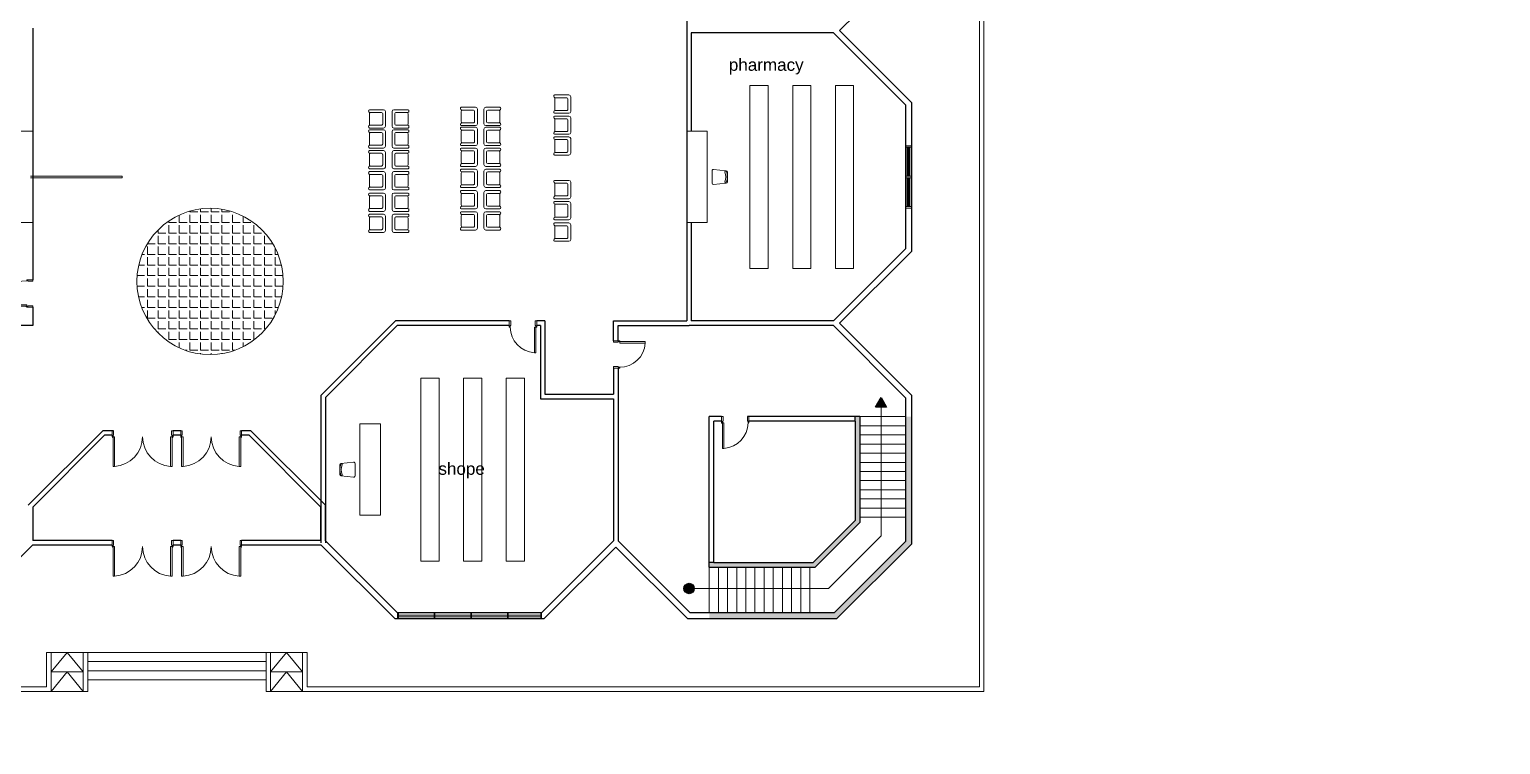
# Model space of a CAD drawing. Extents: x -59 to 582, y -1177 to 100.
# Drawn here: x 274.18 to 322.44, y -889.29 to -865.84 of the extents above; entities that cross this region are included whole.
import ezdxf

# ---------------------------------------------------------------- set-up
doc = ezdxf.new("R2010")
doc.units = 0
doc.header["$LTSCALE"] = 0.15
doc.layers.get('0').update_dxf_attribs({"color": 252})
for name, color, linetype in [('0 sockets', 252, 'Continuous'), ('00', 252, 'Continuous'), ('d1', 252, 'Continuous')]:
    doc.layers.add(name, color=color, linetype=linetype)
for name, color, linetype, lineweight in [('anal', 252, 'Continuous', 20), ('DOOR', 252, 'Continuous', 20), ('elev', 252, 'Continuous', 9), ('FUR', 252, 'Continuous', 9), ('sofa', 252, 'Continuous', 9), ('wall', 252, 'Continuous', 30)]:
    doc.layers.add(name, color=color, linetype=linetype, lineweight=lineweight)
doc.styles.add('ROMAND', font='ROMAND.SHX')

# ---------------------------------------------------------------- blocks, each defined once
blk = doc.blocks.new('WQ')
h = blk.add_hatch(color=6)
h.dxf.hatch_style = 1
h.paths.add_polyline_path([(-126.091, 5), (-126.091, -169.521), (126.091, -169.521), (126.091, 5)])
h.paths.add_polyline_path([(121.091, 0), (121.091, -164.521), (-121.091, -164.521), (-121.091, 0)], flags=16)
at = {"layer": '0 sockets', "color": 3, "style": 'ROMAND'}
blk.add_attdef('ACCESS_CONTROL', (-48.663, 7.622), '', height=7.973, dxfattribs=at)
blk = doc.blocks.new('D200')
at = {"layer": 'DOOR'}
for points in [[(0.03, 0.2), (0.03, 1.17), (0.08, 1.17), (0.08, 0.2)], [(1.97, 0.2), (1.97, 1.17), (1.92, 1.17), (1.92, 0.2)], [(0.03, 0.2), (0, 0.2), (0, 0), (0.05, 0), (0.05, 0.15), (0.03, 0.15)], [(1.97, 0.2), (2, 0.2), (2, 0), (1.95, 0), (1.95, 0.15), (1.97, 0.15)]]:
    blk.add_lwpolyline(points, close=True, dxfattribs=at)
for centre in [(0.02, 0.21), (1.98, 0.21)]:
    blk.add_circle(centre, 0.01, dxfattribs=at)
for centre, start, end in [((0.027, 0.2), 0, 87.0492), ((1.97, 0.2), 92.9508, 180)]:
    blk.add_arc(centre, 0.971, start, end, dxfattribs=at)
blk = doc.blocks.new('Ch01')
at = {"layer": 'FUR'}
for p, q in [((-0.499, -0.205), (-0.499, 0.207)), ((-0.455, 0.247), (-0.035, 0.205)), ((0.001, 0.165), (0.001, -0.163)), ((-0.455, -0.244), (-0.035, -0.202))]:
    blk.add_line(p, q, dxfattribs=at)
for centre, radius, start, end in [((-0.459, 0.207), 0.04, 84.2894, 180), ((-0.055, 0.168), 0.025, 20.5276, 200.5276), ((-0.499, 0.001), 0.449, 339.1935, 20.5276), ((-0.039, 0.165), 0.04, 0, 84.2894), ((-0.499, 0.001), 0.499, 339.1935, 20.5276), ((-0.459, -0.205), 0.04, 180, 275.7106), ((-0.056, -0.167), 0.025, 159.1935, 339.1935), ((-0.039, -0.163), 0.04, 275.7106, 0)]:
    blk.add_arc(centre, radius, start, end, dxfattribs=at)
blk = doc.blocks.new('D90')
at = {"layer": 'DOOR'}
for points in [[(0.03, 0.2), (0.03, 1.04), (0.078, 1.04), (0.078, 0.2)], [(0.03, 0.2), (0, 0.2), (0, 0), (0.05, 0), (0.05, 0.15), (0.03, 0.15)], [(0.87, 0.2), (0.9, 0.2), (0.9, 0), (0.85, 0), (0.85, 0.15), (0.87, 0.15)]]:
    blk.add_lwpolyline(points, close=True, dxfattribs=at)
blk.add_circle((0.02, 0.21), 0.01, dxfattribs=at)
blk.add_arc((0.025, 0.197), 0.845, 0.2218, 86.3889, dxfattribs=at)
blk = doc.blocks.new('ARCH')
at = {"layer": 'd1'}
for points in [[(131.7, 355.764), (131.519, 355.45), (131.881, 355.45)], [(125.57, 349.5, 1), (125.23, 349.5, 1)]]:
    blk.add_hatch(color=256, dxfattribs=at).paths.add_polyline_path(points)
at = {"layer": 'elev'}
h = blk.add_hatch(dxfattribs=at)
h.set_pattern_fill('ANGLE', color=256, scale=0.05, style=0)
h.set_pattern_definition([(0, (75.4893, 18.77073), (0, 0.34925), [0.254, -0.09525]), (90, (75.4893, 18.77073), (-0.34925, 2e-17), [0.254, -0.09525])])
h.paths.add_polyline_path([(107.289, 359.571, 0.21525), (108.102, 357.771), (111.277, 357.771, 0.21525), (112.089, 359.571, 1)])
h.paths.add_polyline_path([(111.277, 357.771), (108.102, 357.771, 0.377964)])
at = {"layer": 'wall'}
h = blk.add_hatch(color=256, dxfattribs=at)
h.paths.add_polyline_path([(126.063, 350.35), (126.213, 350.35), (129.475, 350.35), (130.85, 351.725), (130.85, 354.987), (130.85, 355.137), (131, 355.137), (131, 351.663), (129.537, 350.2), (126.063, 350.2)], flags=17)
h.paths.add_polyline_path([(126.063, 348.7), (130.159, 348.7), (132.5, 351.041), (132.5, 355.137), (132.6, 355.137), (132.6, 350.859), (130.341, 348.6), (126.063, 348.6)])
h.paths.add_polyline_path([(126.063, 348.6), (130.341, 348.6), (130.241, 348.5), (126.063, 348.5)])
h.paths.add_polyline_path([(132.6, 355.137), (132.7, 355.137), (132.7, 350.959), (132.6, 350.859)])
at = {"layer": 'anal'}
for p, q in [((135.075, 390.6), (135.075, 346.125)), ((134.925, 387.525), (134.925, 346.275)), ((132.6, 364.025), (132.5, 364.025)), ((132.6, 363.975), (132.5, 363.975)), ((132.7, 363.975), (132.5, 363.975)), ((132.56, 363.975), (132.56, 363.025)), ((132.585, 363.975), (132.585, 363.025)), ((132.6, 364.025), (132.7, 364.025)), ((132.615, 363.975), (132.615, 363.025)), ((132.64, 363.975), (132.64, 363.025)), ((103.8, 363.025), (106.8, 363.025)), ((103.8, 362.975), (106.8, 362.975)), ((106.8, 363.025), (106.8, 362.975)), ((132.7, 363.025), (132.5, 363.025)), ((132.5, 362.975), (132.5, 363.025)), ((132.7, 362.975), (132.5, 362.975)), ((132.56, 362.975), (132.56, 362.025)), ((132.585, 362.975), (132.585, 362.025)), ((132.615, 362.975), (132.615, 362.025)), ((132.64, 362.975), (132.64, 362.025)), ((132.7, 362.975), (132.7, 363.025)), ((132.6, 362.025), (132.5, 362.025)), ((132.7, 362.025), (132.5, 362.025)), ((132.6, 361.975), (132.5, 361.975)), ((132.6, 361.975), (132.7, 361.975)), ((115.841, 348.7), (115.841, 348.5)), ((115.866, 348.7), (115.866, 348.5)), ((115.866, 348.625), (117.037, 348.625)), ((115.866, 348.625), (117.037, 348.625)), ((115.866, 348.575), (117.037, 348.575)), ((115.866, 348.575), (117.037, 348.575)), ((117.041, 348.7), (117.041, 348.5)), ((117.066, 348.7), (117.066, 348.5)), ((117.066, 348.625), (118.237, 348.625)), ((117.066, 348.625), (118.237, 348.625)), ((117.066, 348.575), (118.237, 348.575)), ((117.066, 348.575), (118.237, 348.575)), ((118.241, 348.7), (118.241, 348.5)), ((118.266, 348.7), (118.266, 348.5)), ((118.266, 348.625), (119.437, 348.625)), ((118.266, 348.625), (119.437, 348.625)), ((118.266, 348.575), (119.437, 348.575)), ((118.266, 348.575), (119.437, 348.575)), ((119.441, 348.7), (119.441, 348.5)), ((119.466, 348.7), (119.466, 348.5)), ((119.466, 348.625), (120.534, 348.625)), ((119.466, 348.575), (120.534, 348.575)), ((120.534, 348.7), (120.534, 348.5)), ((120.559, 348.7), (120.559, 348.5)), ((104.325, 346.275), (104.325, 347.4)), ((112.875, 347.4), (104.325, 347.4)), ((104.475, 346.125), (104.475, 347.4)), ((104.475, 346.762), (105, 347.4)), ((105, 347.4), (105.525, 346.762)), ((105.525, 347.4), (105.525, 346.125)), ((105.675, 347.4), (105.675, 346.125)), ((111.525, 347.1), (105.675, 347.1)), ((111.525, 347.4), (111.525, 346.125)), ((111.675, 347.4), (111.675, 346.125)), ((111.675, 346.762), (112.2, 347.4)), ((112.2, 347.4), (112.725, 346.762)), ((112.725, 346.125), (112.725, 347.4)), ((112.875, 346.275), (112.875, 347.4)), ((104.475, 346.125), (105, 346.762)), ((104.475, 346.762), (105.525, 346.762)), ((105, 346.762), (105.525, 346.125)), ((111.525, 346.8), (105.675, 346.8)), ((111.525, 346.5), (105.675, 346.5)), ((111.675, 346.762), (112.725, 346.762)), ((111.675, 346.125), (112.2, 346.762)), ((112.2, 346.762), (112.725, 346.125)), ((104.325, 346.275), (96.525, 346.275)), ((104.475, 346.125), (96.675, 346.125)), ((105.525, 346.125), (104.475, 346.125)), ((105.675, 346.125), (105.525, 346.125)), ((111.675, 346.125), (111.525, 346.125)), ((112.725, 346.125), (111.675, 346.125)), ((135.075, 346.125), (112.725, 346.125)), ((134.925, 346.275), (112.875, 346.275))]:
    blk.add_line(p, q, dxfattribs=at)
blk.add_circle((109.689, 359.571), 2.4, dxfattribs=at)
at = {"layer": 'd1'}
blk.add_lwpolyline([(131.7, 355.764), (131.881, 355.45), (131.519, 355.45)], close=True, dxfattribs=at)
blk.add_circle((125.4, 349.5), 0.17, dxfattribs=at)
at = {"layer": 'DOOR'}
for points in [[(119.535, 358.075), (119.505, 358.075), (119.505, 358.275), (119.555, 358.275), (119.555, 358.125), (119.535, 358.125)], [(120.375, 358.075), (120.405, 358.075), (120.405, 358.275), (120.355, 358.275), (120.355, 358.125), (120.375, 358.125)], [(120.375, 358.075), (120.375, 357.235), (120.326, 357.235), (120.326, 358.075)]]:
    blk.add_lwpolyline(points, close=True, dxfattribs=at)
blk.add_arc((120.38, 358.078), 0.845, 180.2218, 266.3889, dxfattribs=at)
at = {"layer": 'elev'}
for p, q in [((131.7, 355.45), (131.7, 351.227)), ((131, 355.137), (132.5, 355.137)), ((131, 354.837), (132.5, 354.837)), ((131, 354.537), (132.5, 354.537)), ((131, 354.237), (132.5, 354.237)), ((131, 353.937), (132.5, 353.937)), ((131, 353.637), (132.5, 353.637)), ((131, 353.337), (132.5, 353.337)), ((131, 353.037), (132.5, 353.037)), ((131, 352.737), (132.5, 352.737)), ((131, 352.437), (132.5, 352.437)), ((131, 352.137), (132.5, 352.137)), ((131, 351.837), (132.5, 351.837)), ((131.7, 351.227), (129.973, 349.5)), ((126.063, 350.2), (126.063, 348.7)), ((126.363, 350.2), (126.363, 348.7)), ((126.663, 350.2), (126.663, 348.7)), ((126.963, 350.2), (126.963, 348.7)), ((127.263, 350.2), (127.263, 348.7)), ((127.563, 350.2), (127.563, 348.7)), ((127.863, 350.2), (127.863, 348.7)), ((128.163, 350.2), (128.163, 348.7)), ((128.463, 350.2), (128.463, 348.7)), ((128.763, 350.2), (128.763, 348.7)), ((129.063, 350.2), (129.063, 348.7)), ((129.363, 350.2), (129.363, 348.7)), ((125.4, 349.5), (129.973, 349.5))]:
    blk.add_line(p, q, dxfattribs=at)
at = {"layer": 'FUR'}
for p, q in [((120.993, 365.689), (121.458, 365.689)), ((120.993, 365.224), (120.993, 365.554)), ((120.995, 365.599), (121.39, 365.599)), ((121.428, 365.561), (121.428, 365.216)), ((121.518, 365.629), (121.518, 365.149)), ((115.381, 365.203), (114.916, 365.203)), ((114.916, 365.068), (114.916, 364.738)), ((115.313, 365.113), (114.918, 365.113)), ((115.351, 364.73), (115.351, 365.075)), ((115.441, 364.663), (115.441, 365.143)), ((115.657, 364.663), (115.657, 365.143)), ((115.717, 365.203), (116.182, 365.203)), ((115.747, 364.73), (115.747, 365.075)), ((115.785, 365.113), (116.18, 365.113)), ((116.182, 365.068), (116.182, 364.738)), ((118.396, 365.283), (117.931, 365.283)), ((117.931, 365.148), (117.931, 364.818)), ((118.328, 365.193), (117.933, 365.193)), ((118.366, 364.811), (118.366, 365.156)), ((118.456, 364.743), (118.456, 365.223)), ((118.672, 364.743), (118.672, 365.223)), ((118.732, 365.283), (119.197, 365.283)), ((118.762, 364.811), (118.762, 365.156)), ((118.799, 365.193), (119.195, 365.193)), ((119.197, 365.148), (119.197, 364.818)), ((121.458, 365.089), (120.993, 365.089)), ((120.993, 364.997), (121.458, 364.997)), ((120.993, 364.532), (120.993, 364.862)), ((121.39, 365.179), (120.995, 365.179)), ((120.995, 364.907), (121.39, 364.907)), ((121.428, 364.87), (121.428, 364.525)), ((121.518, 364.937), (121.518, 364.457)), ((114.916, 364.603), (115.381, 364.603)), ((115.381, 364.547), (114.916, 364.547)), ((114.916, 364.412), (114.916, 364.082)), ((114.918, 364.693), (115.313, 364.693)), ((115.313, 364.457), (114.918, 364.457)), ((115.351, 364.074), (115.351, 364.419)), ((115.441, 364.007), (115.441, 364.487)), ((115.657, 364.007), (115.657, 364.487)), ((116.182, 364.603), (115.717, 364.603)), ((115.717, 364.547), (116.182, 364.547)), ((115.747, 364.074), (115.747, 364.419)), ((116.18, 364.693), (115.785, 364.693)), ((115.785, 364.457), (116.18, 364.457)), ((116.182, 364.412), (116.182, 364.082)), ((117.931, 364.683), (118.396, 364.683)), ((118.396, 364.628), (117.931, 364.628)), ((117.931, 364.493), (117.931, 364.163)), ((117.933, 364.773), (118.328, 364.773)), ((118.328, 364.538), (117.933, 364.538)), ((118.366, 364.155), (118.366, 364.5)), ((118.456, 364.088), (118.456, 364.568)), ((118.672, 364.088), (118.672, 364.568)), ((119.197, 364.683), (118.732, 364.683)), ((118.732, 364.628), (119.197, 364.628)), ((118.762, 364.155), (118.762, 364.5)), ((119.195, 364.773), (118.799, 364.773)), ((118.799, 364.538), (119.195, 364.538)), ((119.197, 364.493), (119.197, 364.163)), ((121.458, 364.397), (120.993, 364.397)), ((121.39, 364.487), (120.995, 364.487)), ((114.916, 363.947), (115.381, 363.947)), ((114.918, 364.037), (115.313, 364.037)), ((116.182, 363.947), (115.717, 363.947)), ((116.18, 364.037), (115.785, 364.037)), ((117.931, 364.028), (118.396, 364.028)), ((118.396, 363.946), (117.931, 363.946)), ((117.933, 364.118), (118.328, 364.118)), ((118.456, 363.406), (118.456, 363.886)), ((118.672, 363.406), (118.672, 363.886)), ((119.197, 364.028), (118.732, 364.028)), ((118.732, 363.946), (119.197, 363.946)), ((119.195, 364.118), (118.799, 364.118)), ((120.993, 364.315), (121.458, 364.315)), ((120.993, 363.85), (120.993, 364.18)), ((120.995, 364.225), (121.39, 364.225)), ((121.428, 364.188), (121.428, 363.843)), ((121.518, 364.255), (121.518, 363.775)), ((115.381, 363.865), (114.916, 363.865)), ((114.916, 363.73), (114.916, 363.4)), ((115.313, 363.775), (114.918, 363.775)), ((115.351, 363.393), (115.351, 363.738)), ((115.441, 363.325), (115.441, 363.805)), ((115.657, 363.325), (115.657, 363.805)), ((115.717, 363.865), (116.182, 363.865)), ((115.747, 363.393), (115.747, 363.738)), ((115.785, 363.775), (116.18, 363.775)), ((116.182, 363.73), (116.182, 363.4)), ((117.931, 363.811), (117.931, 363.481)), ((118.328, 363.856), (117.933, 363.856)), ((117.933, 363.436), (118.328, 363.436)), ((118.366, 363.473), (118.366, 363.818)), ((118.762, 363.473), (118.762, 363.818)), ((118.799, 363.856), (119.195, 363.856)), ((119.195, 363.436), (118.799, 363.436)), ((119.197, 363.811), (119.197, 363.481)), ((121.458, 363.715), (120.993, 363.715)), ((121.39, 363.805), (120.995, 363.805)), ((114.916, 363.265), (115.381, 363.265)), ((115.381, 363.174), (114.916, 363.174)), ((114.916, 363.039), (114.916, 362.709)), ((114.918, 363.355), (115.313, 363.355)), ((115.313, 363.084), (114.918, 363.084)), ((115.351, 362.701), (115.351, 363.046)), ((115.441, 362.634), (115.441, 363.114)), ((115.657, 362.634), (115.657, 363.114)), ((116.182, 363.265), (115.717, 363.265)), ((115.717, 363.174), (116.182, 363.174)), ((115.747, 362.701), (115.747, 363.046)), ((116.18, 363.355), (115.785, 363.355)), ((115.785, 363.084), (116.18, 363.084)), ((116.182, 363.039), (116.182, 362.709)), ((117.931, 363.346), (118.396, 363.346)), ((118.396, 363.254), (117.931, 363.254)), ((117.931, 363.119), (117.931, 362.789)), ((118.328, 363.164), (117.933, 363.164)), ((118.366, 362.782), (118.366, 363.127)), ((118.456, 362.714), (118.456, 363.194)), ((118.672, 362.714), (118.672, 363.194)), ((119.197, 363.346), (118.732, 363.346)), ((118.732, 363.254), (119.197, 363.254)), ((118.762, 362.782), (118.762, 363.127)), ((118.799, 363.164), (119.195, 363.164)), ((119.197, 363.119), (119.197, 362.789)), ((114.916, 362.574), (115.381, 362.574)), ((115.381, 362.47), (114.916, 362.47)), ((114.918, 362.664), (115.313, 362.664)), ((116.182, 362.574), (115.717, 362.574)), ((115.717, 362.47), (116.182, 362.47)), ((116.18, 362.664), (115.785, 362.664)), ((117.931, 362.654), (118.396, 362.654)), ((118.396, 362.55), (117.931, 362.55)), ((117.933, 362.744), (118.328, 362.744)), ((118.328, 362.46), (117.933, 362.46)), ((118.456, 362.01), (118.456, 362.49)), ((118.672, 362.01), (118.672, 362.49)), ((119.197, 362.654), (118.732, 362.654)), ((118.732, 362.55), (119.197, 362.55)), ((119.195, 362.744), (118.799, 362.744)), ((118.799, 362.46), (119.195, 362.46)), ((120.993, 362.885), (121.458, 362.885)), ((120.993, 362.42), (120.993, 362.75)), ((120.995, 362.795), (121.39, 362.795)), ((121.428, 362.757), (121.428, 362.412)), ((121.518, 362.825), (121.518, 362.345)), ((114.916, 362.335), (114.916, 362.005)), ((115.313, 362.38), (114.918, 362.38)), ((114.918, 361.96), (115.313, 361.96)), ((115.351, 361.997), (115.351, 362.342)), ((115.441, 361.93), (115.441, 362.41)), ((115.657, 361.93), (115.657, 362.41)), ((115.747, 361.997), (115.747, 362.342)), ((115.785, 362.38), (116.18, 362.38)), ((116.18, 361.96), (115.785, 361.96)), ((116.182, 362.335), (116.182, 362.005)), ((117.931, 362.415), (117.931, 362.085)), ((117.931, 361.95), (118.396, 361.95)), ((117.933, 362.04), (118.328, 362.04)), ((118.366, 362.078), (118.366, 362.423)), ((119.197, 361.95), (118.732, 361.95)), ((118.762, 362.078), (118.762, 362.423)), ((119.195, 362.04), (118.799, 362.04)), ((119.197, 362.415), (119.197, 362.085)), ((121.458, 362.285), (120.993, 362.285)), ((120.993, 362.193), (121.458, 362.193)), ((120.993, 361.728), (120.993, 362.058)), ((121.39, 362.375), (120.995, 362.375)), ((120.995, 362.103), (121.39, 362.103)), ((121.428, 362.065), (121.428, 361.72)), ((121.518, 362.133), (121.518, 361.653)), ((114.916, 361.87), (115.381, 361.87)), ((115.381, 361.778), (114.916, 361.778)), ((114.916, 361.643), (114.916, 361.313)), ((115.313, 361.688), (114.918, 361.688)), ((115.351, 361.305), (115.351, 361.65)), ((115.441, 361.238), (115.441, 361.718)), ((115.657, 361.238), (115.657, 361.718)), ((116.182, 361.87), (115.717, 361.87)), ((115.717, 361.778), (116.182, 361.778)), ((115.747, 361.305), (115.747, 361.65)), ((115.785, 361.688), (116.18, 361.688)), ((116.182, 361.643), (116.182, 361.313)), ((118.396, 361.858), (117.931, 361.858)), ((117.931, 361.723), (117.931, 361.393)), ((118.328, 361.768), (117.933, 361.768)), ((118.366, 361.386), (118.366, 361.731)), ((118.456, 361.318), (118.456, 361.798)), ((118.672, 361.318), (118.672, 361.798)), ((118.732, 361.858), (119.197, 361.858)), ((118.762, 361.386), (118.762, 361.731)), ((118.799, 361.768), (119.195, 361.768)), ((119.197, 361.723), (119.197, 361.393)), ((121.458, 361.593), (120.993, 361.593)), ((120.993, 361.489), (121.458, 361.489)), ((121.39, 361.683), (120.995, 361.683)), ((114.916, 361.178), (115.381, 361.178)), ((114.918, 361.268), (115.313, 361.268)), ((116.182, 361.178), (115.717, 361.178)), ((116.18, 361.268), (115.785, 361.268)), ((117.931, 361.258), (118.396, 361.258)), ((117.933, 361.348), (118.328, 361.348)), ((119.197, 361.258), (118.732, 361.258)), ((119.195, 361.348), (118.799, 361.348)), ((120.993, 361.024), (120.993, 361.354)), ((120.995, 361.399), (121.39, 361.399)), ((121.39, 360.979), (120.995, 360.979)), ((121.428, 361.361), (121.428, 361.016)), ((121.518, 361.429), (121.518, 360.949)), ((121.458, 360.889), (120.993, 360.889))]:
    blk.add_line(p, q, dxfattribs=at)
at = {"layer": 'FUR', "extrusion": (0, 0, -1)}
for centre, major_axis, start_param, end_param in [((121.01, 365.644), (-0.0339, 0.0339), 4.256093, 6.69338), ((121.053, 365.554), (-0.0424, 0.0424), -0.785398, 0.062664), ((121.39, 365.561), (-0.0265, 0.0265), 0.785398, 2.356194), ((121.458, 365.629), (-0.0424, 0.0424), 0.785398, 2.356194), ((115.717, 365.143), (-0.0424, -0.0424), 0.785398, 2.356194), ((115.785, 365.075), (-0.0265, 0.0265), -0.785398, 0.785398), ((116.122, 365.068), (-0.0424, -0.0424), 3.078929, 3.926991), ((116.165, 365.158), (-0.0339, -0.0339), 2.731397, 5.168685), ((118.732, 365.223), (-0.0424, -0.0424), 0.785398, 2.356194), ((118.799, 365.156), (-0.0265, 0.0265), -0.785398, 0.785398), ((119.137, 365.148), (-0.0424, -0.0424), 3.078929, 3.926991), ((119.179, 365.239), (-0.0339, -0.0339), 2.731397, 5.168685), ((121.01, 365.134), (-0.0339, -0.0339), 5.87299, 8.310278), ((121.01, 364.952), (-0.0339, 0.0339), 4.256093, 6.69338), ((121.053, 365.224), (-0.0424, -0.0424), 6.220521, 7.068583), ((121.053, 364.862), (-0.0424, 0.0424), -0.785398, 0.062664), ((121.39, 365.216), (-0.0265, 0.0265), 2.356194, 3.926991), ((121.39, 364.87), (-0.0265, 0.0265), 0.785398, 2.356194), ((121.458, 365.149), (-0.0424, -0.0424), 3.926991, 5.497787), ((121.458, 364.937), (-0.0424, 0.0424), 0.785398, 2.356194), ((115.717, 364.663), (-0.0424, 0.0424), 3.926991, 5.497787), ((115.717, 364.487), (-0.0424, -0.0424), 0.785398, 2.356194), ((115.785, 364.73), (-0.0265, 0.0265), 3.926991, 5.497787), ((115.785, 364.419), (-0.0265, 0.0265), -0.785398, 0.785398), ((116.122, 364.738), (-0.0424, 0.0424), 2.356194, 3.204257), ((116.122, 364.412), (-0.0424, -0.0424), 3.078929, 3.926991), ((116.165, 364.647), (-0.0339, 0.0339), 1.1145, 3.551788), ((116.165, 364.502), (-0.0339, -0.0339), 2.731397, 5.168685), ((118.732, 364.743), (-0.0424, 0.0424), 3.926991, 5.497787), ((118.732, 364.568), (-0.0424, -0.0424), 0.785398, 2.356194), ((118.799, 364.811), (-0.0265, 0.0265), 3.926991, 5.497787), ((118.799, 364.5), (-0.0265, 0.0265), -0.785398, 0.785398), ((119.137, 364.818), (-0.0424, 0.0424), 2.356194, 3.204257), ((119.137, 364.493), (-0.0424, -0.0424), 3.078929, 3.926991), ((119.179, 364.728), (-0.0339, 0.0339), 1.1145, 3.551788), ((119.179, 364.583), (-0.0339, -0.0339), 2.731397, 5.168685), ((121.01, 364.442), (-0.0339, -0.0339), 5.87299, 8.310278), ((121.053, 364.532), (-0.0424, -0.0424), 6.220521, 7.068583), ((121.39, 364.525), (-0.0265, 0.0265), 2.356194, 3.926991), ((121.458, 364.457), (-0.0424, -0.0424), 3.926991, 5.497787), ((115.717, 364.007), (-0.0424, 0.0424), 3.926991, 5.497787), ((115.785, 364.074), (-0.0265, 0.0265), 3.926991, 5.497787), ((116.122, 364.082), (-0.0424, 0.0424), 2.356194, 3.204257), ((116.165, 363.992), (-0.0339, 0.0339), 1.1145, 3.551788), ((118.732, 364.088), (-0.0424, 0.0424), 3.926991, 5.497787), ((118.732, 363.886), (-0.0424, -0.0424), 0.785398, 2.356194), ((118.799, 364.155), (-0.0265, 0.0265), 3.926991, 5.497787), ((119.137, 364.163), (-0.0424, 0.0424), 2.356194, 3.204257), ((119.179, 364.072), (-0.0339, 0.0339), 1.1145, 3.551788), ((119.179, 363.901), (-0.0339, -0.0339), 2.731397, 5.168685), ((121.01, 364.271), (-0.0339, 0.0339), 4.256093, 6.69338), ((121.053, 364.18), (-0.0424, 0.0424), -0.785398, 0.062664), ((121.39, 364.188), (-0.0265, 0.0265), 0.785398, 2.356194), ((121.458, 364.255), (-0.0424, 0.0424), 0.785398, 2.356194), ((115.717, 363.805), (-0.0424, -0.0424), 0.785398, 2.356194), ((115.785, 363.738), (-0.0265, 0.0265), -0.785398, 0.785398), ((115.785, 363.393), (-0.0265, 0.0265), 3.926991, 5.497787), ((116.122, 363.73), (-0.0424, -0.0424), 3.078929, 3.926991), ((116.122, 363.4), (-0.0424, 0.0424), 2.356194, 3.204257), ((116.165, 363.821), (-0.0339, -0.0339), 2.731397, 5.168685), ((118.732, 363.406), (-0.0424, 0.0424), 3.926991, 5.497787), ((118.799, 363.818), (-0.0265, 0.0265), -0.785398, 0.785398), ((118.799, 363.473), (-0.0265, 0.0265), 3.926991, 5.497787), ((119.137, 363.811), (-0.0424, -0.0424), 3.078929, 3.926991), ((119.137, 363.481), (-0.0424, 0.0424), 2.356194, 3.204257), ((119.179, 363.391), (-0.0339, 0.0339), 1.1145, 3.551788), ((121.01, 363.76), (-0.0339, -0.0339), 5.87299, 8.310278), ((121.053, 363.85), (-0.0424, -0.0424), 6.220521, 7.068583), ((121.39, 363.843), (-0.0265, 0.0265), 2.356194, 3.926991), ((121.458, 363.775), (-0.0424, -0.0424), 3.926991, 5.497787), ((115.717, 363.325), (-0.0424, 0.0424), 3.926991, 5.497787), ((115.717, 363.114), (-0.0424, -0.0424), 0.785398, 2.356194), ((115.785, 363.046), (-0.0265, 0.0265), -0.785398, 0.785398), ((116.122, 363.039), (-0.0424, -0.0424), 3.078929, 3.926991), ((116.165, 363.31), (-0.0339, 0.0339), 1.1145, 3.551788), ((116.165, 363.129), (-0.0339, -0.0339), 2.731397, 5.168685), ((118.732, 363.194), (-0.0424, -0.0424), 0.785398, 2.356194), ((118.799, 363.127), (-0.0265, 0.0265), -0.785398, 0.785398), ((119.137, 363.119), (-0.0424, -0.0424), 3.078929, 3.926991), ((119.179, 363.209), (-0.0339, -0.0339), 2.731397, 5.168685), ((115.717, 362.634), (-0.0424, 0.0424), 3.926991, 5.497787), ((115.717, 362.41), (-0.0424, -0.0424), 0.785398, 2.356194), ((115.785, 362.701), (-0.0265, 0.0265), 3.926991, 5.497787), ((116.122, 362.709), (-0.0424, 0.0424), 2.356194, 3.204257), ((116.165, 362.618), (-0.0339, 0.0339), 1.1145, 3.551788), ((116.165, 362.425), (-0.0339, -0.0339), 2.731397, 5.168685), ((118.732, 362.714), (-0.0424, 0.0424), 3.926991, 5.497787), ((118.732, 362.49), (-0.0424, -0.0424), 0.785398, 2.356194), ((118.799, 362.782), (-0.0265, 0.0265), 3.926991, 5.497787), ((118.799, 362.423), (-0.0265, 0.0265), -0.785398, 0.785398), ((119.137, 362.789), (-0.0424, 0.0424), 2.356194, 3.204257), ((119.137, 362.415), (-0.0424, -0.0424), 3.078929, 3.926991), ((119.179, 362.699), (-0.0339, 0.0339), 1.1145, 3.551788), ((119.179, 362.506), (-0.0339, -0.0339), 2.731397, 5.168685), ((121.01, 362.84), (-0.0339, 0.0339), 4.256093, 6.69338), ((121.053, 362.75), (-0.0424, 0.0424), -0.785398, 0.062664), ((121.39, 362.757), (-0.0265, 0.0265), 0.785398, 2.356194), ((121.458, 362.825), (-0.0424, 0.0424), 0.785398, 2.356194), ((115.785, 362.342), (-0.0265, 0.0265), -0.785398, 0.785398), ((115.785, 361.997), (-0.0265, 0.0265), 3.926991, 5.497787), ((116.122, 362.335), (-0.0424, -0.0424), 3.078929, 3.926991), ((116.122, 362.005), (-0.0424, 0.0424), 2.356194, 3.204257), ((116.165, 361.914), (-0.0339, 0.0339), 1.1145, 3.551788), ((118.732, 362.01), (-0.0424, 0.0424), 3.926991, 5.497787), ((118.799, 362.078), (-0.0265, 0.0265), 3.926991, 5.497787), ((119.137, 362.085), (-0.0424, 0.0424), 2.356194, 3.204257), ((119.179, 361.995), (-0.0339, 0.0339), 1.1145, 3.551788), ((121.01, 362.329), (-0.0339, -0.0339), 5.87299, 8.310278), ((121.01, 362.148), (-0.0339, 0.0339), 4.256093, 6.69338), ((121.053, 362.42), (-0.0424, -0.0424), 6.220521, 7.068583), ((121.053, 362.058), (-0.0424, 0.0424), -0.785398, 0.062664), ((121.39, 362.412), (-0.0265, 0.0265), 2.356194, 3.926991), ((121.39, 362.065), (-0.0265, 0.0265), 0.785398, 2.356194), ((121.458, 362.345), (-0.0424, -0.0424), 3.926991, 5.497787), ((121.458, 362.133), (-0.0424, 0.0424), 0.785398, 2.356194), ((115.717, 361.93), (-0.0424, 0.0424), 3.926991, 5.497787), ((115.717, 361.718), (-0.0424, -0.0424), 0.785398, 2.356194), ((115.785, 361.65), (-0.0265, 0.0265), -0.785398, 0.785398), ((116.122, 361.643), (-0.0424, -0.0424), 3.078929, 3.926991), ((116.165, 361.733), (-0.0339, -0.0339), 2.731397, 5.168685), ((118.732, 361.798), (-0.0424, -0.0424), 0.785398, 2.356194), ((118.799, 361.731), (-0.0265, 0.0265), -0.785398, 0.785398), ((119.137, 361.723), (-0.0424, -0.0424), 3.078929, 3.926991), ((119.179, 361.814), (-0.0339, -0.0339), 2.731397, 5.168685), ((121.01, 361.637), (-0.0339, -0.0339), 5.87299, 8.310278), ((121.01, 361.444), (-0.0339, 0.0339), 4.256093, 6.69338), ((121.053, 361.728), (-0.0424, -0.0424), 6.220521, 7.068583), ((121.39, 361.72), (-0.0265, 0.0265), 2.356194, 3.926991), ((121.458, 361.653), (-0.0424, -0.0424), 3.926991, 5.497787), ((121.458, 361.429), (-0.0424, 0.0424), 0.785398, 2.356194), ((115.717, 361.238), (-0.0424, 0.0424), 3.926991, 5.497787), ((115.785, 361.305), (-0.0265, 0.0265), 3.926991, 5.497787), ((116.122, 361.313), (-0.0424, 0.0424), 2.356194, 3.204257), ((116.165, 361.222), (-0.0339, 0.0339), 1.1145, 3.551788), ((118.732, 361.318), (-0.0424, 0.0424), 3.926991, 5.497787), ((118.799, 361.386), (-0.0265, 0.0265), 3.926991, 5.497787), ((119.137, 361.393), (-0.0424, 0.0424), 2.356194, 3.204257), ((119.179, 361.303), (-0.0339, 0.0339), 1.1145, 3.551788), ((121.01, 360.934), (-0.0339, -0.0339), 5.87299, 8.310278), ((121.053, 361.354), (-0.0424, 0.0424), -0.785398, 0.062664), ((121.053, 361.024), (-0.0424, -0.0424), 6.220521, 7.068583), ((121.39, 361.361), (-0.0265, 0.0265), 0.785398, 2.356194), ((121.39, 361.016), (-0.0265, 0.0265), 2.356194, 3.926991), ((121.458, 360.949), (-0.0424, -0.0424), 3.926991, 5.497787)]:
    blk.add_ellipse(centre, major_axis=major_axis, ratio=1, start_param=start_param, end_param=end_param, dxfattribs=at)
at = {"layer": 'FUR'}
for centre, major_axis, start_param, end_param in [((114.933, 365.158), (-0.0339, 0.0339), 5.87299, 8.310278), ((114.976, 365.068), (-0.0424, 0.0424), 6.220521, 7.068583), ((115.313, 365.075), (-0.0265, 0.0265), 3.926991, 5.497787), ((115.381, 365.143), (-0.0424, 0.0424), 3.926991, 5.497787), ((117.948, 365.239), (-0.0339, 0.0339), 5.87299, 8.310278), ((117.991, 365.148), (-0.0424, 0.0424), 6.220521, 7.068583), ((118.328, 365.156), (-0.0265, 0.0265), 3.926991, 5.497787), ((118.396, 365.223), (-0.0424, 0.0424), 3.926991, 5.497787), ((114.933, 364.647), (-0.0339, -0.0339), 4.256093, 6.69338), ((114.933, 364.502), (-0.0339, 0.0339), 5.87299, 8.310278), ((114.976, 364.738), (-0.0424, -0.0424), -0.785398, 0.062664), ((114.976, 364.412), (-0.0424, 0.0424), 6.220521, 7.068583), ((115.313, 364.73), (-0.0265, 0.0265), 2.356194, 3.926991), ((115.313, 364.419), (-0.0265, 0.0265), 3.926991, 5.497787), ((115.381, 364.663), (-0.0424, -0.0424), 0.785398, 2.356194), ((115.381, 364.487), (-0.0424, 0.0424), 3.926991, 5.497787), ((117.948, 364.728), (-0.0339, -0.0339), 4.256093, 6.69338), ((117.948, 364.583), (-0.0339, 0.0339), 5.87299, 8.310278), ((117.991, 364.818), (-0.0424, -0.0424), -0.785398, 0.062664), ((117.991, 364.493), (-0.0424, 0.0424), 6.220521, 7.068583), ((118.328, 364.811), (-0.0265, 0.0265), 2.356194, 3.926991), ((118.328, 364.5), (-0.0265, 0.0265), 3.926991, 5.497787), ((118.396, 364.743), (-0.0424, -0.0424), 0.785398, 2.356194), ((118.396, 364.568), (-0.0424, 0.0424), 3.926991, 5.497787), ((114.933, 363.992), (-0.0339, -0.0339), 4.256093, 6.69338), ((114.976, 364.082), (-0.0424, -0.0424), -0.785398, 0.062664), ((115.313, 364.074), (-0.0265, 0.0265), 2.356194, 3.926991), ((115.381, 364.007), (-0.0424, -0.0424), 0.785398, 2.356194), ((117.948, 364.072), (-0.0339, -0.0339), 4.256093, 6.69338), ((117.948, 363.901), (-0.0339, 0.0339), 5.87299, 8.310278), ((117.991, 364.163), (-0.0424, -0.0424), -0.785398, 0.062664), ((118.328, 364.155), (-0.0265, 0.0265), 2.356194, 3.926991), ((118.396, 364.088), (-0.0424, -0.0424), 0.785398, 2.356194), ((118.396, 363.886), (-0.0424, 0.0424), 3.926991, 5.497787), ((114.933, 363.821), (-0.0339, 0.0339), 5.87299, 8.310278), ((114.976, 363.73), (-0.0424, 0.0424), 6.220521, 7.068583), ((114.976, 363.4), (-0.0424, -0.0424), -0.785398, 0.062664), ((115.313, 363.738), (-0.0265, 0.0265), 3.926991, 5.497787), ((115.313, 363.393), (-0.0265, 0.0265), 2.356194, 3.926991), ((115.381, 363.805), (-0.0424, 0.0424), 3.926991, 5.497787), ((117.948, 363.391), (-0.0339, -0.0339), 4.256093, 6.69338), ((117.991, 363.811), (-0.0424, 0.0424), 6.220521, 7.068583), ((117.991, 363.481), (-0.0424, -0.0424), -0.785398, 0.062664), ((118.328, 363.818), (-0.0265, 0.0265), 3.926991, 5.497787), ((118.328, 363.473), (-0.0265, 0.0265), 2.356194, 3.926991), ((118.396, 363.406), (-0.0424, -0.0424), 0.785398, 2.356194), ((114.933, 363.31), (-0.0339, -0.0339), 4.256093, 6.69338), ((114.933, 363.129), (-0.0339, 0.0339), 5.87299, 8.310278), ((114.976, 363.039), (-0.0424, 0.0424), 6.220521, 7.068583), ((115.313, 363.046), (-0.0265, 0.0265), 3.926991, 5.497787), ((115.381, 363.325), (-0.0424, -0.0424), 0.785398, 2.356194), ((115.381, 363.114), (-0.0424, 0.0424), 3.926991, 5.497787), ((117.948, 363.209), (-0.0339, 0.0339), 5.87299, 8.310278), ((117.991, 363.119), (-0.0424, 0.0424), 6.220521, 7.068583), ((118.328, 363.127), (-0.0265, 0.0265), 3.926991, 5.497787), ((118.396, 363.194), (-0.0424, 0.0424), 3.926991, 5.497787), ((114.933, 362.618), (-0.0339, -0.0339), 4.256093, 6.69338), ((114.933, 362.425), (-0.0339, 0.0339), 5.87299, 8.310278), ((114.976, 362.709), (-0.0424, -0.0424), -0.785398, 0.062664), ((115.313, 362.701), (-0.0265, 0.0265), 2.356194, 3.926991), ((115.381, 362.634), (-0.0424, -0.0424), 0.785398, 2.356194), ((115.381, 362.41), (-0.0424, 0.0424), 3.926991, 5.497787), ((117.948, 362.699), (-0.0339, -0.0339), 4.256093, 6.69338), ((117.948, 362.506), (-0.0339, 0.0339), 5.87299, 8.310278), ((117.991, 362.789), (-0.0424, -0.0424), -0.785398, 0.062664), ((117.991, 362.415), (-0.0424, 0.0424), 6.220521, 7.068583), ((118.328, 362.782), (-0.0265, 0.0265), 2.356194, 3.926991), ((118.328, 362.423), (-0.0265, 0.0265), 3.926991, 5.497787), ((118.396, 362.714), (-0.0424, -0.0424), 0.785398, 2.356194), ((118.396, 362.49), (-0.0424, 0.0424), 3.926991, 5.497787), ((114.933, 361.914), (-0.0339, -0.0339), 4.256093, 6.69338), ((114.976, 362.335), (-0.0424, 0.0424), 6.220521, 7.068583), ((114.976, 362.005), (-0.0424, -0.0424), -0.785398, 0.062664), ((115.313, 362.342), (-0.0265, 0.0265), 3.926991, 5.497787), ((115.313, 361.997), (-0.0265, 0.0265), 2.356194, 3.926991), ((117.948, 361.995), (-0.0339, -0.0339), 4.256093, 6.69338), ((117.991, 362.085), (-0.0424, -0.0424), -0.785398, 0.062664), ((118.328, 362.078), (-0.0265, 0.0265), 2.356194, 3.926991), ((118.396, 362.01), (-0.0424, -0.0424), 0.785398, 2.356194), ((114.933, 361.733), (-0.0339, 0.0339), 5.87299, 8.310278), ((114.976, 361.643), (-0.0424, 0.0424), 6.220521, 7.068583), ((115.313, 361.65), (-0.0265, 0.0265), 3.926991, 5.497787), ((115.381, 361.93), (-0.0424, -0.0424), 0.785398, 2.356194), ((115.381, 361.718), (-0.0424, 0.0424), 3.926991, 5.497787), ((117.948, 361.814), (-0.0339, 0.0339), 5.87299, 8.310278), ((117.991, 361.723), (-0.0424, 0.0424), 6.220521, 7.068583), ((118.328, 361.731), (-0.0265, 0.0265), 3.926991, 5.497787), ((118.396, 361.798), (-0.0424, 0.0424), 3.926991, 5.497787), ((114.933, 361.222), (-0.0339, -0.0339), 4.256093, 6.69338), ((114.976, 361.313), (-0.0424, -0.0424), -0.785398, 0.062664), ((115.313, 361.305), (-0.0265, 0.0265), 2.356194, 3.926991), ((115.381, 361.238), (-0.0424, -0.0424), 0.785398, 2.356194), ((117.948, 361.303), (-0.0339, -0.0339), 4.256093, 6.69338), ((117.991, 361.393), (-0.0424, -0.0424), -0.785398, 0.062664), ((118.328, 361.386), (-0.0265, 0.0265), 2.356194, 3.926991), ((118.396, 361.318), (-0.0424, -0.0424), 0.785398, 2.356194)]:
    blk.add_ellipse(centre, major_axis=major_axis, ratio=1, start_param=start_param, end_param=end_param, dxfattribs=at)
at = {"layer": 'sofa'}
for p, q in [((127.4, 366), (127.4, 360)), ((128, 366), (127.4, 366)), ((128, 360), (128, 366)), ((128.8, 366), (128.8, 360)), ((129.4, 366), (128.8, 366)), ((129.4, 360), (129.4, 366)), ((130.2, 366), (130.2, 360)), ((130.8, 366), (130.2, 366)), ((130.8, 360), (130.8, 366)), ((103.2, 364.5), (103.875, 364.5)), ((103.875, 364.5), (103.875, 361.5)), ((125.325, 364.5), (125.325, 361.5)), ((125.325, 364.5), (126, 364.5)), ((126, 364.5), (126, 361.5)), ((103.875, 361.5), (103.2, 361.5)), ((126, 361.5), (125.325, 361.5)), ((127.4, 360), (128, 360)), ((128.8, 360), (129.4, 360)), ((130.2, 360), (130.8, 360)), ((116.6, 356.4), (116.6, 350.4)), ((117.2, 356.4), (116.6, 356.4)), ((117.2, 350.4), (117.2, 356.4)), ((118, 356.4), (118, 350.4)), ((118.6, 356.4), (118, 356.4)), ((118.6, 350.4), (118.6, 356.4)), ((119.4, 356.4), (119.4, 350.4)), ((120, 356.4), (119.4, 356.4)), ((120, 350.4), (120, 356.4)), ((114.6, 351.9), (114.6, 354.9)), ((114.6, 354.9), (115.275, 354.9)), ((115.275, 351.9), (115.275, 354.9)), ((115.275, 351.9), (114.6, 351.9)), ((117.2, 350.4), (116.6, 350.4)), ((118.6, 350.4), (118, 350.4)), ((120, 350.4), (119.4, 350.4))]:
    blk.add_line(p, q, dxfattribs=at)
at = {"layer": 'wall'}
for p, q in [((125.325, 371.876), (125.325, 358.275)), ((132.7, 370.159), (130.341, 367.8)), ((103.875, 367.875), (103.875, 359.626)), ((130.341, 367.8), (132.7, 365.441)), ((130.134, 367.725), (125.475, 367.725)), ((125.475, 367.725), (125.475, 364.5)), ((130.134, 367.725), (132.5, 365.359)), ((132.5, 365.359), (132.5, 360.641)), ((132.7, 365.441), (132.7, 360.559)), ((125.475, 361.5), (125.475, 358.275)), ((132.5, 360.641), (130.134, 358.275)), ((132.7, 360.559), (130.341, 358.2)), ((103.875, 358.726), (103.875, 358.125)), ((103.875, 358.125), (94.5, 358.125)), ((115.769, 358.275), (113.325, 355.831)), ((115.831, 358.125), (113.475, 355.769)), ((119.505, 358.275), (115.769, 358.275)), ((119.505, 358.125), (115.831, 358.125)), ((120.675, 358.275), (120.405, 358.275)), ((120.525, 358.125), (120.405, 358.125)), ((120.525, 358.125), (120.525, 355.725)), ((120.675, 358.275), (120.675, 355.875)), ((122.925, 358.275), (125.325, 358.275)), ((122.925, 357.627), (122.925, 358.275)), ((123.075, 358.125), (125.4, 358.125)), ((123.075, 357.627), (123.075, 358.125)), ((130.134, 358.125), (125.4, 358.125)), ((130.134, 358.275), (125.475, 358.275)), ((130.134, 358.125), (132.5, 355.759)), ((130.341, 358.2), (132.7, 355.841)), ((122.925, 356.727), (122.925, 355.875)), ((123.075, 356.727), (123.075, 351.066)), ((113.325, 355.831), (113.325, 351)), ((113.475, 355.769), (113.475, 351)), ((120.525, 355.725), (122.925, 355.725)), ((120.675, 355.875), (122.925, 355.875)), ((122.925, 355.725), (122.925, 351.066)), ((132.5, 355.759), (132.5, 351.041)), ((132.7, 355.841), (132.7, 350.959)), ((126.063, 350.2), (126.063, 355.137)), ((126.466, 355.137), (126.063, 355.137)), ((126.213, 350.35), (126.213, 354.987)), ((126.466, 354.987), (126.213, 354.987)), ((131, 355.137), (127.316, 355.137)), ((130.85, 354.987), (127.366, 354.987)), ((130.85, 354.987), (130.85, 355.137)), ((130.85, 354.987), (130.85, 351.725)), ((131, 355.137), (131, 351.663)), ((106.169, 354.675), (103.725, 352.231)), ((106.231, 354.525), (103.875, 352.169)), ((106.525, 354.675), (106.169, 354.675)), ((106.475, 354.525), (106.231, 354.525)), ((108.725, 354.675), (108.475, 354.675)), ((108.725, 354.525), (108.475, 354.525)), ((111.031, 354.675), (110.725, 354.675)), ((110.969, 354.525), (110.725, 354.525)), ((113.325, 352.169), (110.969, 354.525)), ((113.475, 352.231), (111.031, 354.675)), ((103.875, 352.169), (103.875, 351.075)), ((113.325, 351.075), (113.325, 352.169)), ((113.475, 351.066), (113.475, 352.231)), ((129.475, 350.35), (130.85, 351.725)), ((129.537, 350.2), (131, 351.663)), ((103.866, 350.925), (101.441, 348.5)), ((106.475, 350.925), (103.866, 350.925)), ((106.475, 351.075), (103.875, 351.075)), ((108.725, 351.075), (108.475, 351.075)), ((108.725, 350.925), (108.475, 350.925)), ((113.325, 351.075), (110.725, 351.075)), ((113.334, 350.925), (110.725, 350.925)), ((115.759, 348.5), (113.334, 350.925)), ((115.841, 348.7), (113.475, 351.066)), ((122.925, 351.066), (120.559, 348.7)), ((123, 350.859), (120.641, 348.5)), ((125.359, 348.5), (123, 350.859)), ((125.441, 348.7), (123.075, 351.066)), ((132.5, 351.041), (130.159, 348.7)), ((132.7, 350.959), (130.241, 348.5)), ((126.213, 350.35), (126.063, 350.35)), ((126.063, 350.2), (129.537, 350.2)), ((126.213, 350.35), (129.475, 350.35)), ((120.641, 348.5), (115.759, 348.5)), ((120.559, 348.7), (115.841, 348.7)), ((120.559, 348.7), (115.841, 348.7)), ((120.559, 348.7), (115.841, 348.7)), ((130.241, 348.5), (125.359, 348.5)), ((130.159, 348.7), (125.441, 348.7))]:
    blk.add_line(p, q, dxfattribs=at)
at = {"layer": 'DOOR'}
blk.add_blockref('Ch01', (126.656, 363), dxfattribs=at)
for name, p, rotation in [('D90', (103.875, 358.726), 90), ('D90', (122.925, 357.627), 270), ('D200', (110.725, 354.675), 180), ('Ch01', (113.944, 353.4), 180), ('D200', (110.725, 351.075), 180)]:
    blk.add_blockref(name, p, dxfattribs=dict(at, rotation=rotation))
at = {"layer": 'DOOR', "xscale": -1, "rotation": 180}
for name, p in [('D90', (126.466, 355.137)), ('D200', (106.475, 354.675)), ('D200', (106.475, 351.075))]:
    blk.add_blockref(name, p, dxfattribs=at)
at = {"layer": 'd1', "char_height": 0.4, "width": 6.0636, "attachment_point": 1}
for s, insert in [('{\\fArial|b0|i0|c0|p34;pharmacy}', (126.706, 366.88)), ('{\\fArial|b0|i0|c0|p34;shope}', (117.18, 353.629))]:
    blk.add_mtext(s, dxfattribs=dict(at, insert=insert))

msp = doc.modelspace()

# ---------------------------------------------------------------- block references
at = {"layer": '0 sockets', "color": 3}
msp.add_blockref('WQ', (244.611, -795.277), dxfattribs=at)
at = {"layer": '00', "color": 3}
msp.add_blockref('ARCH', (170.422, -1233.673), dxfattribs=at)

doc.saveas('drawing.dxf')
